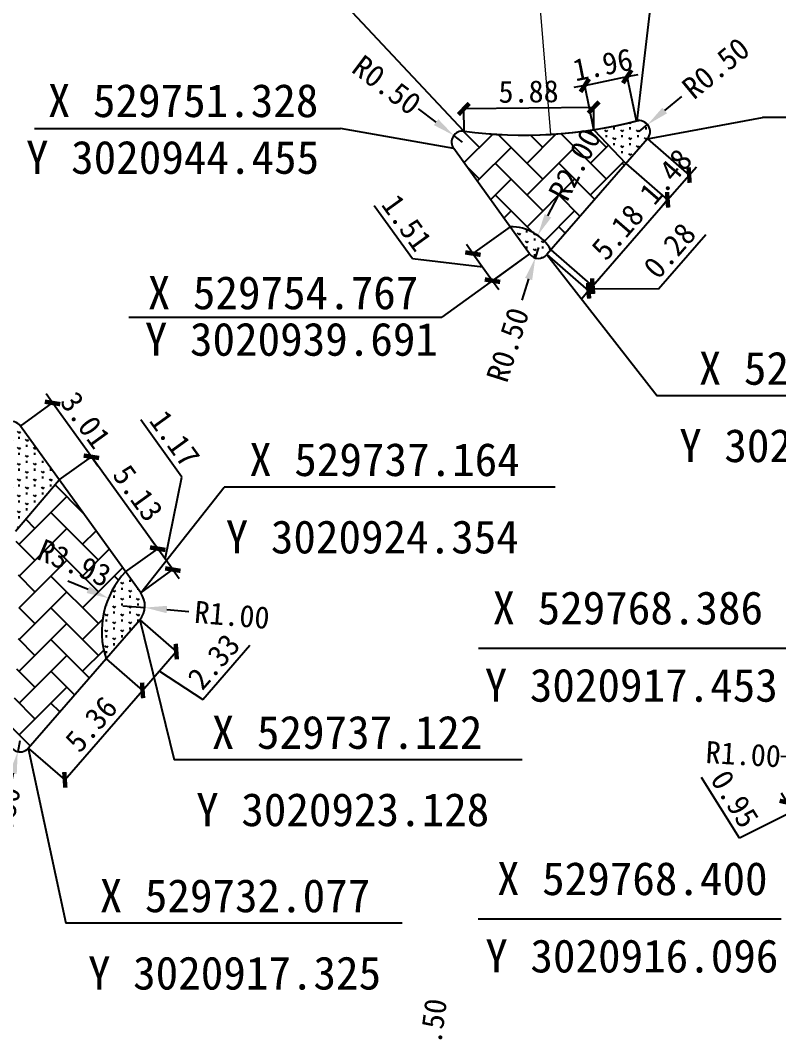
# Model space of a CAD drawing. Extents: x 529560 to 530007, y 3020685 to 3021211.
# Drawn here: x 529731.71 to 529766.04, y 3020904.31 to 3020950.26 of the extents above; entities that cross this region are included whole.
import ezdxf

# ---------------------------------------------------------------- set-up
doc = ezdxf.new("R2010")
doc.units = 0
doc.header["$LTSCALE"] = 0.5
doc.header["$PDMODE"] = 32
doc.layers.get('0').update_dxf_attribs({"linetype": 'CONTINUOUS'})
doc.layers.get('Defpoints').update_dxf_attribs({"linetype": 'CONTINUOUS'})
for name, color, linetype in [('@-隔离岛', 3, 'CONTINUOUS'), ('@-隔离岛标注', 7, 'CONTINUOUS'), ('ass', 7, 'CONTINUOUS')]:
    doc.layers.add(name, color=color, linetype=linetype)
doc.layers.add('PP-COM', color=7, linetype='CONTINUOUS', lineweight=0)
doc.layers.add('PP-DL-DHBZ', color=7, linetype='CONTINUOUS', lineweight=0)
doc.styles.add('--黑体', font='simhei.ttf')
doc.styles.add('黑体', font='simhei.ttf')
doc.dimstyles.new('标志标注', dxfattribs={"dimtxt": 1, "dimasz": 0.5, "dimexe": 0, "dimexo": 0, "dimgap": 0.25, "dimtad": 1, "dimzin": 0, "dimdsep": 46, "dimtxsty": '--黑体', "dimblk": 'ARCHTICK', "dimcen": 0.09, "dimadec": 0, "dimazin": 0, "dimtfac": 1, "dimtix": 1, "dimtmove": 2, "dimatfit": 0, "dimfxl": 1, "dimtolj": 1, "dimtzin": 0, "dimarcsym": 0})
pattern_1 = [(90, (-8.73892568051815e-05, 1.532351598143578e-05), (-0.3592099999896079, 0.3592100000103919), [0.09524999999999996, -0.6231699999999997]), (44.99999999834238, (-8.73892568051815e-05, 1.532351598143578e-05), (-0.359210244832374, 0.3592102448531581), [0.09525, -0.4127500000000001]), (134.9999999983423, (-8.73892568051815e-05, 1.532351598143578e-05), (-0.3592102448531581, -0.359210244832374), [0.09524999999999996, -0.41275])]
pattern_2 = [(44.99999999834238, (-8.73892568051815e-05, 1.532351598143578e-05), (4.15682488430491e-11, 1.436840979371064), [3.048, -1.016]), (134.9999999983423, (0.7183326110243797, 0.7184353228658438), (4.15682488430491e-11, 1.436840979371064), [3.047999999999999, -1.015999999999999])]

# ---------------------------------------------------------------- blocks, each defined once
blk = doc.blocks.new('*D159')
at = {"layer": '@-隔离岛标注', "color": 0, "lineweight": -2, "transparency": 16777216}
for p, q in [((529749.9129919546, 3020901.277998668), (529750.0454855819, 3020902.269182525)), ((529749.7803167892, 3020900.285456725), (529749.7804983272, 3020900.286814811))]:
    blk.add_line(p, q, dxfattribs=at)
at = {"layer": '@-隔离岛标注', "color": 0, "transparency": 16777216}
blk.add_solid([(529749.7477946449, 3020901.300080939), (529750.078189264, 3020901.255916397), (529749.7804983272, 3020900.286814811)], dxfattribs=at)
at = {"layer": 'Defpoints', "color": 0, "transparency": 16777216}
for p in [(529749.7803167892, 3020900.285456725, 1475.285), (529749.7804983272, 3020900.286814811, 1474.785001877388)]:
    blk.add_point(p, dxfattribs=at)
at = {"layer": '@-隔离岛标注', "color": 0, "transparency": 16777216, "insert": (529750.3159594993, 3020904.29259675), "char_height": 1, "attachment_point": 5, "rotation": 82.38628663749974, "style": '--黑体'}
blk.add_mtext('\\A1;R0.50', dxfattribs=at)
blk = doc.blocks.new('_ArchTick')
at = {"color": 0, "linetype": 'ByBlock', "const_width": 0.4}
blk.add_lwpolyline([(-0.5, -0.5), (0.5, 0.5)], dxfattribs=at)
blk = doc.blocks.new('*D165')
at = {"layer": 'Defpoints', "color": 0, "linetype": 'Continuous', "transparency": 16777216}
for p in [(529768.3995338741, 3020916.096441887, 1475.285), (529768.9031468774, 3020915.29001927, 1475.285), (529766.9287074392, 3020914.056976751)]:
    blk.add_point(p, dxfattribs=at)
at = {"layer": 'PP-COM', "color": 0, "linetype": 'Continuous', "lineweight": -2, "transparency": 16777216}
for p, q in [((529768.3995338741, 3020916.096441887), (529766.4250944359, 3020914.863399369)), ((529764.2707352787, 3020913.243814339), (529762.5477369572, 3020916.00280747)), ((529766.4250944359, 3020914.863399369), (529766.16024668, 3020915.287493305)), ((529768.9031468774, 3020915.29001927), (529766.9287074392, 3020914.056976751)), ((529766.4250944359, 3020914.863399369), (529766.9287074392, 3020914.056976751)), ((529766.4250944359, 3020914.863399369), (529766.9287074392, 3020914.056976751)), ((529766.6769009375, 3020914.460188061), (529764.2707352787, 3020913.243814339)), ((529766.9287074392, 3020914.056976751), (529767.1935551949, 3020913.632882816))]:
    blk.add_line(p, q, dxfattribs=at)
at = {"layer": 'PP-COM', "color": 0, "linetype": 'Continuous', "lineweight": -2, "transparency": 16777216, "xscale": 0.5, "yscale": 0.5, "zscale": 0.5}
for p, rotation in [((529766.4250944359, 3020914.863399369), 301.9848840909769), ((529766.9287074392, 3020914.056976751), 121.9848840909769)]:
    blk.add_blockref('_ArchTick', p, dxfattribs=dict(at, rotation=rotation))
at = {"layer": 'PP-COM', "color": 0, "linetype": 'Continuous', "transparency": 16777216, "insert": (529764.0501421217, 3020915.023558356), "char_height": 1, "attachment_point": 5, "rotation": 301.98488409097695, "style": '--黑体'}
blk.add_mtext('\\A1;0.95', dxfattribs=at)
blk = doc.blocks.new('*D172')
at = {"layer": '@-隔离岛标注', "color": 0, "lineweight": -2, "transparency": 16777216}
for p, q in [((529767.1406735363, 3020916.889784987), (529766.1423293848, 3020916.947308505)), ((529768.1415278849, 3020916.832116834), (529768.1390176879, 3020916.832261469))]:
    blk.add_line(p, q, dxfattribs=at)
at = {"layer": '@-隔离岛标注', "color": 0, "transparency": 16777216}
blk.add_solid([(529767.1502607893, 3020917.056175679), (529767.1310862834, 3020916.723394295), (529768.1390176879, 3020916.832261469)], dxfattribs=at)
at = {"layer": 'Defpoints', "color": 0, "transparency": 16777216}
for p in [(529768.1390176879, 3020916.832261469, 1474.285003161023), (529768.1415278849, 3020916.832116834, 1475.285)]:
    blk.add_point(p, dxfattribs=at)
at = {"layer": '@-隔离岛标注', "color": 0, "transparency": 16777216, "insert": (529764.438259956, 3020917.045495236), "char_height": 1, "attachment_point": 5, "rotation": 356.70232485925345, "style": '--黑体'}
blk.add_mtext('\\A1;R1.00', dxfattribs=at)
blk = doc.blocks.new('*D176')
at = {"layer": 'Defpoints', "color": 0, "linetype": 'Continuous', "transparency": 16777216}
for p in [(529735.5958949113, 3020921.372681543), (529737.2471359943, 3020919.937064689), (529732.0765573711, 3020917.324752798)]:
    blk.add_point(p, dxfattribs=at)
at = {"layer": 'PP-COM', "color": 0, "linetype": 'Continuous', "lineweight": -2, "transparency": 16777216}
for p, q in [((529735.5958949113, 3020921.372681543), (529737.2471359943, 3020919.937064689)), ((529733.727798454, 3020915.889135944), (529737.2471359943, 3020919.937064689)), ((529732.0765573711, 3020917.324752798), (529733.727798454, 3020915.889135944))]:
    blk.add_line(p, q, dxfattribs=at)
at = {"layer": 'PP-COM', "color": 0, "linetype": 'Continuous', "lineweight": -2, "transparency": 16777216, "xscale": 0.5, "yscale": 0.5, "zscale": 0.5}
for p, rotation in [((529737.2471359943, 3020919.937064689), 48.99575341329258), ((529733.727798454, 3020915.889135944), 228.9957534132926)]:
    blk.add_blockref('_ArchTick', p, dxfattribs=dict(at, rotation=rotation))
at = {"layer": 'PP-COM', "color": 0, "linetype": 'Continuous', "transparency": 16777216, "insert": (529734.9214715092, 3020918.40518654), "char_height": 1, "attachment_point": 5, "rotation": 48.995753413292576, "style": '--黑体'}
blk.add_mtext('\\A1;5.36', dxfattribs=at)
blk = doc.blocks.new('*D177')
at = {"layer": 'Defpoints', "color": 0, "linetype": 'Continuous', "transparency": 16777216}
for p in [(529737.1220901557, 3020923.128105547, 1475.285), (529738.7733312384, 3020921.692488693), (529735.5958949118, 3020921.372681543)]:
    blk.add_point(p, dxfattribs=at)
at = {"layer": 'PP-COM', "color": 0, "linetype": 'Continuous', "lineweight": -2, "transparency": 16777216}
for p, q in [((529737.1220901557, 3020923.128105547), (529738.7733312384, 3020921.692488693)), ((529737.2471359945, 3020919.937064689), (529738.7733312384, 3020921.692488693)), ((529739.9690422895, 3020919.520720891), (529742.106944981, 3020921.979728491)), ((529735.5958949118, 3020921.372681543), (529737.2471359945, 3020919.937064689)), ((529738.0102336165, 3020920.814776691), (529739.9690422895, 3020919.520720891))]:
    blk.add_line(p, q, dxfattribs=at)
at = {"layer": 'PP-COM', "color": 0, "linetype": 'Continuous', "lineweight": -2, "transparency": 16777216, "xscale": 0.5, "yscale": 0.5, "zscale": 0.5}
for p, rotation in [((529738.7733312384, 3020921.692488693), 48.99575340922732), ((529737.2471359945, 3020919.937064689), 228.9957534092273)]:
    blk.add_blockref('_ArchTick', p, dxfattribs=dict(at, rotation=rotation))
at = {"layer": 'PP-COM', "color": 0, "linetype": 'Continuous', "transparency": 16777216, "insert": (529740.4719979207, 3020921.242310914), "char_height": 1, "attachment_point": 5, "rotation": 48.99575340922732, "style": '--黑体'}
blk.add_mtext('\\A1;2.33', dxfattribs=at)
blk = doc.blocks.new('*D178')
at = {"layer": 'Defpoints', "color": 0, "linetype": 'Continuous', "transparency": 16777216}
for p in [(529737.9331857883, 3020926.350614478), (529736.4801196815, 3020925.301489117), (529737.1644217914, 3020924.353712769)]:
    blk.add_point(p, dxfattribs=at)
at = {"layer": 'PP-COM', "color": 0, "linetype": 'Continuous', "lineweight": -2, "transparency": 16777216}
for p, q in [((529739.0297521874, 3020929.589245099), (529737.1618094982, 3020932.176394654)), ((529738.2753368434, 3020925.876726304), (529739.0297521874, 3020929.589245099)), ((529737.9331857883, 3020926.350614478), (529737.6404975853, 3020926.755995306)), ((529736.4801196815, 3020925.301489117), (529737.9331857883, 3020926.350614478)), ((529738.6174878983, 3020925.40283813), (529737.9331857883, 3020926.350614478)), ((529738.6174878983, 3020925.40283813), (529737.9331857883, 3020926.350614478)), ((529737.1644217914, 3020924.353712769), (529738.6174878983, 3020925.40283813)), ((529738.6174878983, 3020925.40283813), (529738.9101761014, 3020924.997457302))]:
    blk.add_line(p, q, dxfattribs=at)
at = {"layer": 'PP-COM', "color": 0, "linetype": 'Continuous', "lineweight": -2, "transparency": 16777216, "xscale": 0.5, "yscale": 0.5, "zscale": 0.5}
for p, rotation in [((529737.9331857883, 3020926.350614478), 305.8295858250631), ((529738.6174878983, 3020925.40283813), 125.8295858250631)]:
    blk.add_blockref('_ArchTick', p, dxfattribs=dict(at, rotation=rotation))
at = {"layer": 'PP-COM', "color": 0, "linetype": 'Continuous', "transparency": 16777216, "insert": (529738.7038520854, 3020931.321852181), "char_height": 1, "attachment_point": 5, "rotation": 305.8295858250631, "style": '--黑体'}
blk.add_mtext('\\A1;1.17', dxfattribs=at)
blk = doc.blocks.new('*D179')
at = {"layer": 'Defpoints', "color": 0, "linetype": 'Continuous', "transparency": 16777216}
for p in [(529734.9316943733, 3020930.507758711), (529733.4786282664, 3020929.45863335), (529736.4801196812, 3020925.301489117)]:
    blk.add_point(p, dxfattribs=at)
at = {"layer": 'PP-COM', "color": 0, "linetype": 'Continuous', "lineweight": -2, "transparency": 16777216}
for p, q in [((529733.4786282664, 3020929.45863335), (529734.9316943733, 3020930.507758711)), ((529737.9331857881, 3020926.350614478), (529734.9316943733, 3020930.507758711)), ((529736.4801196812, 3020925.301489117), (529737.9331857881, 3020926.350614478))]:
    blk.add_line(p, q, dxfattribs=at)
at = {"layer": 'PP-COM', "color": 0, "linetype": 'Continuous', "lineweight": -2, "transparency": 16777216, "xscale": 0.5, "yscale": 0.5, "zscale": 0.5}
for p, rotation in [((529734.9316943733, 3020930.507758711), 125.8295858268733), ((529737.9331857881, 3020926.350614478), 305.8295858268733)]:
    blk.add_blockref('_ArchTick', p, dxfattribs=dict(at, rotation=rotation))
at = {"layer": 'PP-COM', "color": 0, "linetype": 'Continuous', "transparency": 16777216, "insert": (529737.0405113231, 3020928.868218899), "char_height": 1, "attachment_point": 5, "rotation": 305.8295858268733, "style": '--黑体'}
blk.add_mtext('\\A1;5.13', dxfattribs=at)
blk = doc.blocks.new('*D180')
at = {"layer": 'Defpoints', "color": 0, "linetype": 'Continuous', "transparency": 16777216}
for p in [(529733.1718073171, 3020932.945248384), (529731.7187412104, 3020931.896123023), (529733.4786282666, 3020929.458633349)]:
    blk.add_point(p, dxfattribs=at)
at = {"layer": 'PP-COM', "color": 0, "linetype": 'Continuous', "lineweight": -2, "transparency": 16777216}
for p, q in [((529733.1718073171, 3020932.945248384), (529732.879119114, 3020933.350629212)), ((529731.7187412104, 3020931.896123023), (529733.1718073171, 3020932.945248384)), ((529734.9316943733, 3020930.50775871), (529733.1718073171, 3020932.945248384)), ((529733.4786282666, 3020929.458633349), (529734.9316943733, 3020930.50775871)), ((529734.9316943733, 3020930.50775871), (529735.2243825763, 3020930.102377882))]:
    blk.add_line(p, q, dxfattribs=at)
at = {"layer": 'PP-COM', "color": 0, "linetype": 'Continuous', "lineweight": -2, "transparency": 16777216, "xscale": 0.5, "yscale": 0.5, "zscale": 0.5}
for p, rotation in [((529733.1718073171, 3020932.945248384), 305.8295858160887), ((529734.9316943733, 3020930.50775871), 125.8295858160887)]:
    blk.add_blockref('_ArchTick', p, dxfattribs=dict(at, rotation=rotation))
at = {"layer": 'PP-COM', "color": 0, "linetype": 'Continuous', "transparency": 16777216, "insert": (529734.6643769285, 3020932.168824484), "char_height": 1, "attachment_point": 5, "rotation": 305.82958581608875, "style": '--黑体'}
blk.add_mtext('\\A1;3.01', dxfattribs=at)
blk = doc.blocks.new('*D183')
at = {"layer": '@-隔离岛标注', "color": 0, "lineweight": -2, "transparency": 16777216}
for p, q in [((529736.3536415896, 3020923.76836205), (529737.3500405103, 3020923.68357296)), ((529738.3464394314, 3020923.59878387), (529739.3428383527, 3020923.513994779))]:
    blk.add_line(p, q, dxfattribs=at)
at = {"layer": '@-隔离岛标注', "color": 0, "transparency": 16777216}
blk.add_solid([(529738.3605709465, 3020923.764850357), (529738.3323079164, 3020923.432717383), (529737.3500405103, 3020923.68357296)], dxfattribs=at)
at = {"layer": 'Defpoints', "color": 0, "transparency": 16777216}
for p in [(529736.3536415896, 3020923.76836205), (529737.3500405103, 3020923.68357296)]:
    blk.add_point(p, dxfattribs=at)
at = {"layer": '@-隔离岛标注', "color": 0, "transparency": 16777216, "insert": (529741.2971429094, 3020923.347692207), "char_height": 1, "attachment_point": 5, "rotation": 355.1361031449271, "style": '--黑体'}
blk.add_mtext('\\A1;R1.00', dxfattribs=at)
blk = doc.blocks.new('*D184')
at = {"layer": '@-隔离岛标注', "color": 0, "lineweight": -2, "transparency": 16777216}
for p, q in [((529731.6992268946, 3020917.652810282), (529731.5960303436, 3020917.163575704)), ((529731.3896372414, 3020916.185106549), (529731.1832441391, 3020915.206637394))]:
    blk.add_line(p, q, dxfattribs=at)
at = {"layer": '@-隔离岛标注', "color": 0, "transparency": 16777216}
blk.add_solid([(529731.2265590489, 3020916.219505399), (529731.5527154339, 3020916.150707698), (529731.5960303436, 3020917.163575704)], dxfattribs=at)
at = {"layer": 'Defpoints', "color": 0, "transparency": 16777216}
for p in [(529731.6992268946, 3020917.652810282), (529731.5960303436, 3020917.163575704)]:
    blk.add_point(p, dxfattribs=at)
at = {"layer": '@-隔离岛标注', "color": 0, "transparency": 16777216, "insert": (529730.9073796155, 3020913.898817877), "char_height": 1, "attachment_point": 5, "rotation": 78.08893790668486, "style": '--黑体'}
blk.add_mtext('\\A1;R0.50', dxfattribs=at)
blk = doc.blocks.new('*D186')
at = {"layer": '@-隔离岛标注', "color": 0, "lineweight": -2, "transparency": 16777216}
for p, q in [((529755.1725679243, 3020939.984143924), (529755.0220348462, 3020939.507342296)), ((529754.7209686902, 3020938.55373904), (529754.4199025345, 3020937.600135784))]:
    blk.add_line(p, q, dxfattribs=at)
at = {"layer": '@-隔离岛标注', "color": 0, "transparency": 16777216}
blk.add_solid([(529754.5620348143, 3020938.603916733), (529754.8799025663, 3020938.503561348), (529755.0220348462, 3020939.507342296)], dxfattribs=at)
at = {"layer": 'Defpoints', "color": 0, "transparency": 16777216}
for p in [(529755.1725679243, 3020939.984143924), (529755.0220348462, 3020939.507342296)]:
    blk.add_point(p, dxfattribs=at)
at = {"layer": '@-隔离岛标注', "color": 0, "transparency": 16777216, "insert": (529753.7807636356, 3020935.575713834), "char_height": 1, "attachment_point": 5, "rotation": 72.47834983300488, "style": '--黑体'}
blk.add_mtext('\\A1;R0.50', dxfattribs=at)
blk = doc.blocks.new('*D187')
at = {"layer": '@-隔离岛标注', "color": 0, "lineweight": -2, "transparency": 16777216}
for p, q in [((529760.8779495314, 3020946.177414774), (529761.6489603855, 3020946.814236777)), ((529759.7214332509, 3020945.22218177), (529760.1069386776, 3020945.540592771))]:
    blk.add_line(p, q, dxfattribs=at)
at = {"layer": '@-隔离岛标注', "color": 0, "transparency": 16777216}
blk.add_solid([(529760.7718125309, 3020946.305916583), (529760.9840865319, 3020946.048912965), (529760.1069386776, 3020945.540592771)], dxfattribs=at)
at = {"layer": 'Defpoints', "color": 0, "transparency": 16777216}
for p in [(529760.1069386776, 3020945.540592771), (529759.7214332509, 3020945.22218177)]:
    blk.add_point(p, dxfattribs=at)
at = {"layer": '@-隔离岛标注', "color": 0, "transparency": 16777216, "insert": (529763.1949461291, 3020948.091154905), "char_height": 1, "attachment_point": 5, "rotation": 39.55525037041847, "style": '--黑体'}
blk.add_mtext('\\A1;R0.50', dxfattribs=at)
blk = doc.blocks.new('*D188')
at = {"layer": '@-隔离岛标注', "color": 0, "lineweight": -2, "transparency": 16777216}
for p, q in [((529750.5344210223, 3020945.649275739), (529749.73520837, 3020946.250324104)), ((529751.7332400002, 3020944.747703193), (529751.3336336745, 3020945.048227374))]:
    blk.add_line(p, q, dxfattribs=at)
at = {"layer": '@-隔离岛标注', "color": 0, "transparency": 16777216}
blk.add_solid([(529750.6345957497, 3020945.782477848), (529750.4342462949, 3020945.516073631), (529751.3336336745, 3020945.048227374)], dxfattribs=at)
at = {"layer": 'Defpoints', "color": 0, "transparency": 16777216}
for p in [(529751.3336336745, 3020945.048227374), (529751.7332400002, 3020944.747703193)]:
    blk.add_point(p, dxfattribs=at)
at = {"layer": '@-隔离岛标注', "color": 0, "transparency": 16777216, "insert": (529748.2989280273, 3020947.330479617), "char_height": 1, "attachment_point": 5, "rotation": 323.05498181502395, "style": '--黑体'}
blk.add_mtext('\\A1;R0.50', dxfattribs=at)
blk = doc.blocks.new('*D189')
at = {"layer": '@-隔离岛标注', "color": 0, "lineweight": -2, "transparency": 16777216}
for p, q in [((529755.5963929843, 3020941.415666083), (529756.0602735099, 3020942.301563852)), ((529755.131311812, 3020940.527475374), (529755.1325124584, 3020940.529768314))]:
    blk.add_line(p, q, dxfattribs=at)
at = {"layer": '@-隔离岛标注', "color": 0, "transparency": 16777216}
blk.add_solid([(529755.448743356, 3020941.492979504), (529755.7440426124, 3020941.338352662), (529755.1325124584, 3020940.529768314)], dxfattribs=at)
at = {"layer": 'Defpoints', "color": 0, "transparency": 16777216}
for p in [(529755.131311812, 3020940.527475374, 2950.57), (529755.1325124584, 3020940.529768314, 2948.462986158006)]:
    blk.add_point(p, dxfattribs=at)
at = {"layer": '@-隔离岛标注', "color": 0, "transparency": 16777216, "insert": (529756.8126444856, 3020943.738407529), "char_height": 1, "attachment_point": 5, "rotation": 62.36220436792697, "style": '--黑体'}
blk.add_mtext('\\A1;R2.00', dxfattribs=at)
blk = doc.blocks.new('*D190')
at = {"layer": 'Defpoints', "color": 0, "linetype": 'Continuous', "transparency": 16777216}
for p in [(529751.787682276, 3020946.248422123), (529751.7992341331, 3020945.243328832), (529757.6770800013, 3020945.310884785)]:
    blk.add_point(p, dxfattribs=at)
at = {"layer": 'PP-COM', "color": 0, "linetype": 'Continuous', "lineweight": -2, "transparency": 16777216}
for p, q in [((529757.6655281442, 3020946.315978076), (529751.787682276, 3020946.248422123)), ((529751.7992341331, 3020945.243328832), (529751.787682276, 3020946.248422123)), ((529757.6770800013, 3020945.310884785), (529757.6655281442, 3020946.315978076))]:
    blk.add_line(p, q, dxfattribs=at)
at = {"layer": 'PP-COM', "color": 0, "linetype": 'Continuous', "lineweight": -2, "transparency": 16777216, "xscale": 0.5, "yscale": 0.5, "zscale": 0.5}
for p, rotation in [((529751.787682276, 3020946.248422123), 180.6584896355752), ((529757.6655281442, 3020946.315978076), 0.658489635575279)]:
    blk.add_blockref('_ArchTick', p, dxfattribs=dict(at, rotation=rotation))
at = {"layer": 'PP-COM', "color": 0, "linetype": 'Continuous', "transparency": 16777216, "insert": (529754.7179857907, 3020947.032150569), "char_height": 1, "attachment_point": 5, "rotation": 0.6584896355752442, "style": '--黑体'}
blk.add_mtext('\\A1;5.88', dxfattribs=at)
blk = doc.blocks.new('*D191')
at = {"layer": 'Defpoints', "color": 0, "linetype": 'Continuous', "transparency": 16777216}
for p in [(529759.1839801499, 3020947.712212785), (529759.5972323057, 3020945.7065103), (529757.6770800014, 3020945.310884785)]:
    blk.add_point(p, dxfattribs=at)
at = {"layer": 'PP-COM', "color": 0, "linetype": 'Continuous', "lineweight": -2, "transparency": 16777216}
for p, q in [((529759.1839801499, 3020947.712212785), (529759.6736935521, 3020947.813112655)), ((529757.2638278457, 3020947.31658727), (529759.1839801499, 3020947.712212785)), ((529759.5972323057, 3020945.7065103), (529759.1839801499, 3020947.712212785)), ((529757.2638278457, 3020947.31658727), (529756.7741144435, 3020947.2156874)), ((529757.6770800014, 3020945.310884785), (529757.2638278457, 3020947.31658727))]:
    blk.add_line(p, q, dxfattribs=at)
at = {"layer": 'PP-COM', "color": 0, "linetype": 'Continuous', "lineweight": -2, "transparency": 16777216, "xscale": 0.5, "yscale": 0.5, "zscale": 0.5}
for p, rotation in [((529759.1839801499, 3020947.712212785), 191.6422226475429), ((529757.2638278457, 3020947.31658727), 11.64222264754289)]:
    blk.add_blockref('_ArchTick', p, dxfattribs=dict(at, rotation=rotation))
at = {"layer": 'PP-COM', "color": 0, "linetype": 'Continuous', "transparency": 16777216, "insert": (529758.0725541932, 3020948.248970131), "char_height": 1, "attachment_point": 5, "rotation": 11.642222647542862, "style": '--黑体'}
blk.add_mtext('\\A1;1.96', dxfattribs=at)
blk = doc.blocks.new('*D192')
at = {"layer": 'Defpoints', "color": 0, "linetype": 'Continuous', "transparency": 16777216}
for p in [(529755.5500829495, 3020939.656298831), (529755.7328980123, 3020939.866811157, 2950.57), (529757.6173001255, 3020938.230341229)]:
    blk.add_point(p, dxfattribs=at)
at = {"layer": 'PP-COM', "color": 0, "linetype": 'Continuous', "lineweight": -2, "transparency": 16777216}
for p, q in [((529760.604585523, 3020938.110985339), (529762.7411041101, 3020940.571195619)), ((529755.5500829495, 3020939.656298831), (529757.4344850627, 3020938.019828903)), ((529755.7328980123, 3020939.866811157), (529757.6173001255, 3020938.230341229)), ((529757.6173001255, 3020938.230341229), (529757.9451452191, 3020938.607856254)), ((529757.4344850627, 3020938.019828903), (529757.6173001255, 3020938.230341229)), ((529757.4344850627, 3020938.019828903), (529757.6173001255, 3020938.230341229)), ((529757.4344850627, 3020938.019828903), (529757.1066399692, 3020937.642313877)), ((529757.5258925941, 3020938.125085066), (529760.604585523, 3020938.110985339))]:
    blk.add_line(p, q, dxfattribs=at)
at = {"layer": 'PP-COM', "color": 0, "linetype": 'Continuous', "lineweight": -2, "transparency": 16777216, "xscale": 0.5, "yscale": 0.5, "zscale": 0.5}
for p, rotation in [((529757.6173001255, 3020938.230341229), 229.0279956646644), ((529757.4344850627, 3020938.019828903), 49.0279956646644)]:
    blk.add_blockref('_ArchTick', p, dxfattribs=dict(at, rotation=rotation))
at = {"layer": 'PP-COM', "color": 0, "linetype": 'Continuous', "transparency": 16777216, "insert": (529761.1023305363, 3020939.836541772), "char_height": 1, "attachment_point": 5, "rotation": 49.02799566466433, "style": '--黑体'}
blk.add_mtext('\\A1;0.28', dxfattribs=at)
blk = doc.blocks.new('*D193')
at = {"layer": 'Defpoints', "color": 0, "linetype": 'Continuous', "transparency": 16777216}
for p in [(529759.1261906016, 3020943.774202062), (529761.0105927119, 3020942.137732136), (529755.732898012, 3020939.866811157, 2950.57)]:
    blk.add_point(p, dxfattribs=at)
at = {"layer": 'PP-COM', "color": 0, "linetype": 'Continuous', "lineweight": -2, "transparency": 16777216}
for p, q in [((529759.1261906016, 3020943.774202062), (529761.0105927119, 3020942.137732136)), ((529757.6173001258, 3020938.230341228), (529761.0105927119, 3020942.137732136)), ((529755.732898012, 3020939.866811157), (529757.6173001258, 3020938.230341228))]:
    blk.add_line(p, q, dxfattribs=at)
at = {"layer": 'PP-COM', "color": 0, "linetype": 'Continuous', "lineweight": -2, "transparency": 16777216, "xscale": 0.5, "yscale": 0.5, "zscale": 0.5}
for p, rotation in [((529761.0105927119, 3020942.137732136), 49.02799566466437), ((529757.6173001258, 3020938.230341228), 229.0279956646644)]:
    blk.add_blockref('_ArchTick', p, dxfattribs=dict(at, rotation=rotation))
at = {"layer": 'PP-COM', "color": 0, "linetype": 'Continuous', "transparency": 16777216, "insert": (529758.7476738801, 3020940.675804322), "char_height": 1, "attachment_point": 5, "rotation": 49.02799566466437, "style": '--黑体'}
blk.add_mtext('\\A1;5.18', dxfattribs=at)
blk = doc.blocks.new('*D194')
at = {"layer": 'Defpoints', "color": 0, "linetype": 'Continuous', "transparency": 16777216}
for p in [(529760.0989482757, 3020944.894336677), (529759.1261906016, 3020943.774202062), (529761.9833503847, 3020943.257866752)]:
    blk.add_point(p, dxfattribs=at)
at = {"layer": 'PP-COM', "color": 0, "linetype": 'Continuous', "lineweight": -2, "transparency": 16777216}
for p, q in [((529760.0989482757, 3020944.894336677), (529761.9833503847, 3020943.257866752)), ((529759.1261906016, 3020943.774202062), (529761.0105927116, 3020942.137732136)), ((529761.0105927116, 3020942.137732136), (529761.9833503847, 3020943.257866752)), ((529761.9833503847, 3020943.257866752), (529762.3111954783, 3020943.635381778)), ((529761.0105927116, 3020942.137732136), (529760.6827476181, 3020941.760217111))]:
    blk.add_line(p, q, dxfattribs=at)
at = {"layer": 'PP-COM', "color": 0, "linetype": 'Continuous', "lineweight": -2, "transparency": 16777216, "xscale": 0.5, "yscale": 0.5, "zscale": 0.5}
for p, rotation in [((529761.9833503847, 3020943.257866752), 229.0279956646644), ((529761.0105927116, 3020942.137732136), 49.0279956646644)]:
    blk.add_blockref('_ArchTick', p, dxfattribs=dict(at, rotation=rotation))
at = {"layer": 'PP-COM', "color": 0, "linetype": 'Continuous', "transparency": 16777216, "insert": (529760.9306990097, 3020943.189567084), "char_height": 1, "attachment_point": 5, "rotation": 49.02799566466437, "style": '--黑体'}
blk.add_mtext('\\A1;1.48', dxfattribs=at)
blk = doc.blocks.new('*D196')
at = {"layer": 'Defpoints', "color": 0, "linetype": 'Continuous', "transparency": 16777216}
for p in [(529753.8818777432, 3020940.917632365), (529754.7671778665, 3020939.691468504), (529753.0845249533, 3020938.476579631)]:
    blk.add_point(p, dxfattribs=at)
at = {"layer": 'PP-COM', "color": 0, "linetype": 'Continuous', "lineweight": -2, "transparency": 16777216}
for p, q in [((529749.4669929517, 3020939.461677157), (529747.737172785, 3020941.857523399)), ((529753.8818777432, 3020940.917632365), (529752.1992248299, 3020939.702743491)), ((529752.1992248299, 3020939.702743491), (529751.9065366269, 3020940.108124319)), ((529752.1992248299, 3020939.702743491), (529753.0845249533, 3020938.476579631)), ((529752.1992248299, 3020939.702743491), (529753.0845249533, 3020938.476579631)), ((529754.7671778665, 3020939.691468504), (529753.0845249533, 3020938.476579631)), ((529752.6418748917, 3020939.089661561), (529749.4669929517, 3020939.461677157)), ((529753.0845249533, 3020938.476579631), (529753.3772131563, 3020938.071198802))]:
    blk.add_line(p, q, dxfattribs=at)
at = {"layer": 'PP-COM', "color": 0, "linetype": 'Continuous', "lineweight": -2, "transparency": 16777216, "xscale": 0.5, "yscale": 0.5, "zscale": 0.5}
for p, rotation in [((529752.1992248299, 3020939.702743491), 305.829585835388), ((529753.0845249533, 3020938.476579631), 125.829585835388)]:
    blk.add_blockref('_ArchTick', p, dxfattribs=dict(at, rotation=rotation))
at = {"layer": 'PP-COM', "color": 0, "linetype": 'Continuous', "transparency": 16777216, "insert": (529749.2101541104, 3020941.098632582), "char_height": 1, "attachment_point": 5, "rotation": 305.829585835388, "style": '--黑体'}
blk.add_mtext('\\A1;1.51', dxfattribs=at)

msp = doc.modelspace()

# ---------------------------------------------------------------- hatches: boundary and pattern name
at = {"layer": '@-隔离岛', "linetype": 'Continuous'}
h = msp.add_hatch(dxfattribs=at)
h.set_pattern_fill('GRASS', color=256, scale=0.01999999999999999, angle=-1.657603322228978e-09, style=0)
h.set_pattern_definition(pattern_1)
h.paths.add_polyline_path([(529757.6770800018, 3020945.310884786), (529759.1261906017, 3020943.774202062), (529760.0989482754, 3020944.894336676, 0.7356056150887448), (529759.5972435875, 3020945.706513193, -0.0239221869594489)])
h = msp.add_hatch(dxfattribs=at)
h.set_pattern_fill('AR-HBONE', color=30, scale=0.009999999999999995, angle=-1.657603322228978e-09, style=0)
h.set_pattern_definition(pattern_2)
h.paths.add_polyline_path([(529759.1261906017, 3020943.774202062), (529757.6770800018, 3020945.310884786, -0.072057999469211), (529751.7992341331, 3020945.243328833, 0.6582152438987104), (529751.3278591724, 3020944.455014989), (529753.8818777432, 3020940.917632366, -0.2711115819664799), (529755.7328980118, 3020939.866811156)])
h = msp.add_hatch(dxfattribs=at)
h.set_pattern_fill('GRASS', color=256, scale=0.01999999999999999, angle=-1.657603322228978e-09, style=0)
h.set_pattern_definition(pattern_1)
h.paths.add_polyline_path([(529754.7671870956, 3020939.691455722, 0.4834103279325296), (529755.5500829493, 3020939.656298831), (529755.7328980118, 3020939.866811156, 0.2711115819664799), (529753.8818777432, 3020940.917632366)])
h = msp.add_hatch(dxfattribs=at)
h.set_pattern_fill('GRASS', color=256, scale=0.01999999999999999, angle=-1.657603322228978e-09, style=0)
h.set_pattern_definition(pattern_1)
h.paths.add_polyline_path([(529733.4786282659, 3020929.458633351), (529731.7187356324, 3020931.896130749, 0.8110280162637977), (529730.8242840319, 3020931.499472456, -0.0289420261177656), (529731.489715791, 3020927.144491741)])
h = msp.add_hatch(dxfattribs=at)
h.set_pattern_fill('AR-HBONE', color=30, scale=0.009999999999999995, angle=-1.657603322228978e-09, style=0)
h.set_pattern_definition(pattern_2)
h.paths.add_polyline_path([(529736.4801196816, 3020925.301489117), (529733.4786282665, 3020929.45863335), (529731.489715791, 3020927.144491741, -0.0620656023829214), (529731.2051585476, 3020917.729598749, 0.7523919058324918), (529732.0765573708, 3020917.324752798), (529735.5958949116, 3020921.372681543, -0.2758485774193368)])
h = msp.add_hatch(dxfattribs=at)
h.set_pattern_fill('GRASS', color=256, scale=0.01999999999999999, angle=-1.657603322228978e-09, style=0)
h.set_pattern_definition(pattern_1)
h.paths.add_polyline_path([(529737.164403245, 3020924.353738456), (529736.4801196813, 3020925.301489117, 0.2758485774132189), (529735.5958949116, 3020921.372681543), (529737.1083025421, 3020923.112247086, 0.3484023761412853)])

# ---------------------------------------------------------------- linework, layer by layer
at = {"layer": '@-隔离岛', "linetype": 'Continuous', "flags": 128}
for points in [[(529751.7992341331, 3020945.243328833, 0.0965468878751111), (529759.6287929435, 3020945.714630436)], [(529760.0989482757, 3020944.894336677, 0.735614588701375), (529759.5972323058, 3020945.7065103)], [(529751.7992341331, 3020945.243328833, 0.6582152438987104), (529751.3278591724, 3020944.455014989)], [(529754.7671778669, 3020939.691468505, 0.4834200530644651), (529755.5500829493, 3020939.656298831)], [(529731.7187412105, 3020931.896123024, 0.8110458872505601), (529730.8242865342, 3020931.499460686)], [(529736.4801196813, 3020925.301489117, 0.2758485774172975), (529735.5958949113, 3020921.372681543)], [(529737.1192391141, 3020923.1250422, 0.3436974404459993), (529737.164388408, 3020924.353759006)], [(529731.2051585476, 3020917.729598749, 0.752391906130879), (529732.0765573708, 3020917.324752798)]]:
    msp.add_lwpolyline(points, format="xyb", dxfattribs=at)
for points in [[(529757.6770800013, 3020945.310884786), (529759.1261906017, 3020943.774202062)], [(529754.7672009391, 3020939.691436548), (529751.3278511282, 3020944.455026131)], [(529737.1644217916, 3020924.353712769), (529731.7187271818, 3020931.896142454)], [(529731.4897157907, 3020927.144491741), (529733.4786282665, 3020929.45863335)]]:
    msp.add_lwpolyline(points, dxfattribs=at)
at = {"layer": '@-隔离岛', "linetype": 'Continuous', "elevation": 1475.285, "flags": 128}
for points in [[(529760.0989482757, 3020944.894336677), (529755.5500829493, 3020939.656298831)], [(529732.0765573708, 3020917.324752798), (529737.1220901556, 3020923.128105547)]]:
    msp.add_lwpolyline(points, dxfattribs=at)
at = {"layer": '@-隔离岛', "linetype": 'Continuous', "elevation": 2950.57, "flags": 128}
msp.add_lwpolyline([(529755.732898012, 3020939.866811156, 0.2711115819365979), (529753.8818777436, 3020940.917632366)], format="xyb", dxfattribs=at)
at = {"layer": '@-隔离岛', "linetype": 'Continuous'}
msp.add_arc((529754.4805570759, 3020965.682581598), 20.62095511410074, 262.5289437217706, 284.3668759903271, dxfattribs=at)
at = {"layer": '@-隔离岛标注', "color": 7, "linetype": 'Continuous'}
for p, q in [((529759.6287929435, 3020945.714630436), (529761.0890152408, 3020958.042730322)), ((529751.7922573469, 3020945.244207929), (529741.8879824707, 3020955.808810218)), ((529760.0989482759, 3020944.894336677), (529765.3128423629, 3020945.862491704)), ((529780.8000609312, 3020945.862491704), (529765.3128423629, 3020945.862491704)), ((529732.3500333038, 3020945.36943006), (529746.2052587948, 3020945.36943006)), ((529751.3278591724, 3020944.455014989), (529746.2052587976, 3020945.36943006)), ((529754.7672009391, 3020939.691436548), (529750.7909827443, 3020936.820623796)), ((529755.5500829493, 3020939.656298831), (529760.5368384271, 3020933.266501854)), ((529736.6261583519, 3020936.820623796), (529750.7909827443, 3020936.820623796)), ((529776.7810930851, 3020933.266501854), (529760.5368384271, 3020933.266501854)), ((529737.1644217914, 3020924.353712769), (529740.9422518773, 3020929.13543612)), ((529755.9149311627, 3020929.13543612), (529740.9422518779, 3020929.13543612)), ((529737.1220901556, 3020923.128105547, 1475.285), (529738.67374082, 3020916.792355134)), ((529752.4501015384, 3020921.848975935), (529766.4841768219, 3020921.848975935)), ((529732.0765573713, 3020917.324752798), (529733.7784830363, 3020909.398533527)), ((529754.4339318597, 3020916.792355134), (529738.67374082, 3020916.792355134)), ((529748.991190176, 3020909.398533527), (529733.7784830363, 3020909.398533527)), ((529752.4371247601, 3020909.597431785), (529766.1564812562, 3020909.597431785))]:
    msp.add_line(p, q, dxfattribs=at)
at = {"layer": '@-隔离岛标注'}
msp.add_line((529734.7812979188, 3020924.496601179), (529733.8586222024, 3020924.882178049), dxfattribs=at)
msp.add_solid([(529734.8455607306, 3020924.650380465), (529734.7170351072, 3020924.342821893), (529735.703973635, 3020924.111024309)], dxfattribs=at)
at = {"layer": 'ass', "color": 2, "linetype": 'Continuous', "flags": 128}
msp.add_lwpolyline([(529737.3671122056, 3020924.500056871, 1.26730399261e-05), (529737.3670751129, 3020924.500108245)], format="xyb", dxfattribs=at)
at = {"layer": 'PP-DL-DHBZ'}
msp.add_line((529755.7207232912, 3020945.098952725), (529753.5175342734, 3020971.729091235), dxfattribs=at)

# ---------------------------------------------------------------- texts
at = {"layer": '@-隔离岛标注', "color": 7, "linetype": 'Continuous', "style": '黑体'}
for s, p in [('X 529751.328', (529732.9610821449, 3020945.878987697)), ('Y 3020944.455', (529731.9728731377, 3020943.311886927)), ('X 529754.767', (529737.4836808895, 3020937.184568011)), ('Y 3020939.691', (529737.3517492269, 3020935.07991639)), ('X 529755.550', (529762.4222550937, 3020933.766501854)), ('Y 3020939.656', (529761.5368384271, 3020930.266501854)), ('X 529737.164', (529742.0744827962, 3020929.63543612)), ('Y 3020924.354', (529741.0119827962, 3020926.13543612)), ('X 529768.386', (529753.0873200641, 3020922.923964561)), ('Y 3020917.453', (529752.7331533973, 3020919.423964561)), ('X 529737.122', (529740.3820741533, 3020917.292355134)), ('Y 3020923.128', (529739.67374082, 3020913.792355134)), ('X 529768.400', (529753.2908744984, 3020910.672420412)), ('X 529732.077', (529735.3097330363, 3020909.898533527)), ('Y 3020916.096', (529752.7596244984, 3020907.172420412)), ('Y 3020917.325', (529734.7784830363, 3020906.398533527))]:
    msp.add_text(s, height=1.5, dxfattribs=at).set_placement(p)
at = {"layer": '@-隔离岛标注', "insert": (529734.160097877, 3020925.697889289), "char_height": 1, "attachment_point": 5, "rotation": 337.32044228345313, "style": '--黑体'}
msp.add_mtext('\\A1;R3.93', dxfattribs=at)

# ---------------------------------------------------------------- dimensions: what is measured, and where the dimension line sits
at = {"layer": '@-隔离岛标注'}
for center, mpoint, override, picture, middle in [((529759.7214332509, 3020945.22218177), (529760.1069386776, 3020945.540592771), {"dimasz": 1, "dimsah": 1}, '*D187', (529763.1949461291, 3020948.091154905)), ((529751.7332400002, 3020944.747703193), (529751.3336336745, 3020945.048227374), {"dimasz": 1, "dimsah": 1}, '*D188', (529748.2989280273, 3020947.330479617)), ((529755.1725679243, 3020939.984143924), (529755.0220348462, 3020939.507342296), {"dimasz": 1, "dimsah": 1}, '*D186', (529753.7807636356, 3020935.575713834)), ((529736.3536415896, 3020923.76836205), (529737.3500405103, 3020923.68357296), {"dimasz": 1, "dimsah": 1}, '*D183', (529741.2971429094, 3020923.347692207)), ((529731.6992268946, 3020917.652810282), (529731.5960303436, 3020917.163575704), {"dimasz": 1, "dimsah": 1}, '*D184', (529730.9073796155, 3020913.898817877)), ((529768.1415278849, 3020916.832116834, 1475.285), (529768.1390176879, 3020916.832261469, 1474.285003161023), {"dimasz": 1, "dimsah": 1}, '*D172', (529764.438259956, 3020917.045495236)), ((529749.7803167892, 3020900.285456725, 1475.285), (529749.7804983272, 3020900.286814811, 1474.785001877388), {"dimtxt": 1, "dimasz": 1, "dimsah": 1}, '*D159', (529750.3159594993, 3020904.29259675))]:
    dim = msp.add_radius_dim(center=center, mpoint=mpoint, dimstyle='标志标注', override=override, dxfattribs=at)
    dim.commit()
    dim.dimension.update_dxf_attribs({"geometry": picture, "text_midpoint": middle, "dimtype": 164})
dim = msp.add_radius_dim(center=(529755.131311812, 3020940.527475374, 5901.14), mpoint=(529755.1325124584, 3020940.529768314, 5899.032986158006), text='R2.00', dimstyle='标志标注', override={"dimasz": 1, "dimsah": 1}, dxfattribs=at)
dim.commit()
dim.dimension.update_dxf_attribs({"geometry": '*D189', "text_midpoint": (529756.8126444856, 3020943.738407529, 2950.57), "dimtype": 164})
at = {"layer": 'PP-COM', "color": 7, "linetype": 'Continuous'}
for p1, p2, distance, picture, middle in [((529757.6770800013, 3020945.310884785), (529759.5972323058, 3020945.7065103), 2.047832953147998, '*D191', (529758.0725541932, 3020948.248970131)), ((529757.6770800013, 3020945.310884786), (529751.7992341331, 3020945.243328833), -1.005159672398145, '*D190', (529754.7179857907, 3020947.032150569)), ((529733.478628267, 3020929.45863335), (529731.7187412105, 3020931.896123024), -1.7922235158218605, '*D180', (529734.6643769285, 3020932.168824484)), ((529736.4801196815, 3020925.301489117), (529733.4786282665, 3020929.45863335), -1.7922235165558045, '*D179', (529737.0405113231, 3020928.868218899)), ((529732.0765573708, 3020917.324752798), (529735.5958949113, 3020921.372681543), -2.1880568698667497, '*D176', (529734.9214715092, 3020918.40518654))]:
    dim = msp.add_aligned_dim(p1=p1, p2=p2, distance=distance, dimstyle='标志标注', dxfattribs=at)
    dim.commit()
    dim.dimension.update_dxf_attribs({"geometry": picture, "text_midpoint": middle})
for base, p1, p2, picture, middle in [((529761.9833503847, 3020943.257866752), (529759.1261906017, 3020943.774202062), (529760.0989482757, 3020944.894336677), '*D194', (529760.9306990097, 3020943.189567084)), ((529761.0105927119, 3020942.137732136), (529755.732898012, 3020939.866811156, 2950.57), (529759.1261906017, 3020943.774202062), '*D193', (529758.7476738801, 3020940.675804322))]:
    dim = msp.add_linear_dim(base=base, p1=p1, p2=p2, angle=229.0279956646644, dimstyle='标志标注', dxfattribs=at)
    dim.commit()
    dim.dimension.update_dxf_attribs({"geometry": picture, "text_midpoint": middle})
for base, p1, p2, angle, picture, middle in [((529753.0845249533, 3020938.476579631), (529753.8818777434, 3020940.917632366), (529754.7671778669, 3020939.691468505), 305.829585835388, '*D196', (529749.3206488499, 3020939.664367571)), ((529757.6173001255, 3020938.230341229), (529755.5500829493, 3020939.656298831), (529755.732898012, 3020939.866811156, 2950.57), 49.02799553917462, '*D192', (529760.7685080701, 3020938.299742852)), ((529737.9331857883, 3020926.350614478), (529737.1644217916, 3020924.353712769), (529736.4801196813, 3020925.301489117), 125.82958582506313, '*D178', (529738.8834080861, 3020929.791935513)), ((529738.7733312384, 3020921.692488693), (529735.5958949118, 3020921.372681543), (529737.1220901556, 3020923.128105547, 1475.285), 48.9957534017017, '*D177', (529740.1330710305, 3020919.709386129)), ((529766.9287074392, 3020914.056976751), (529768.399533874, 3020916.096441887, 1475.285), (529768.9031468773, 3020915.290019269, 1475.285), 301.98488409097695, '*D165', (529764.138311401, 3020913.455861306))]:
    dim = msp.add_linear_dim(base=base, p1=p1, p2=p2, angle=angle, dimstyle='标志标注', override={"dimtmove": 1}, dxfattribs=at)
    dim.commit()
    dim.dimension.update_dxf_attribs({"geometry": picture, "text_midpoint": middle, "dimtype": 161})

doc.saveas('drawing.dxf')
